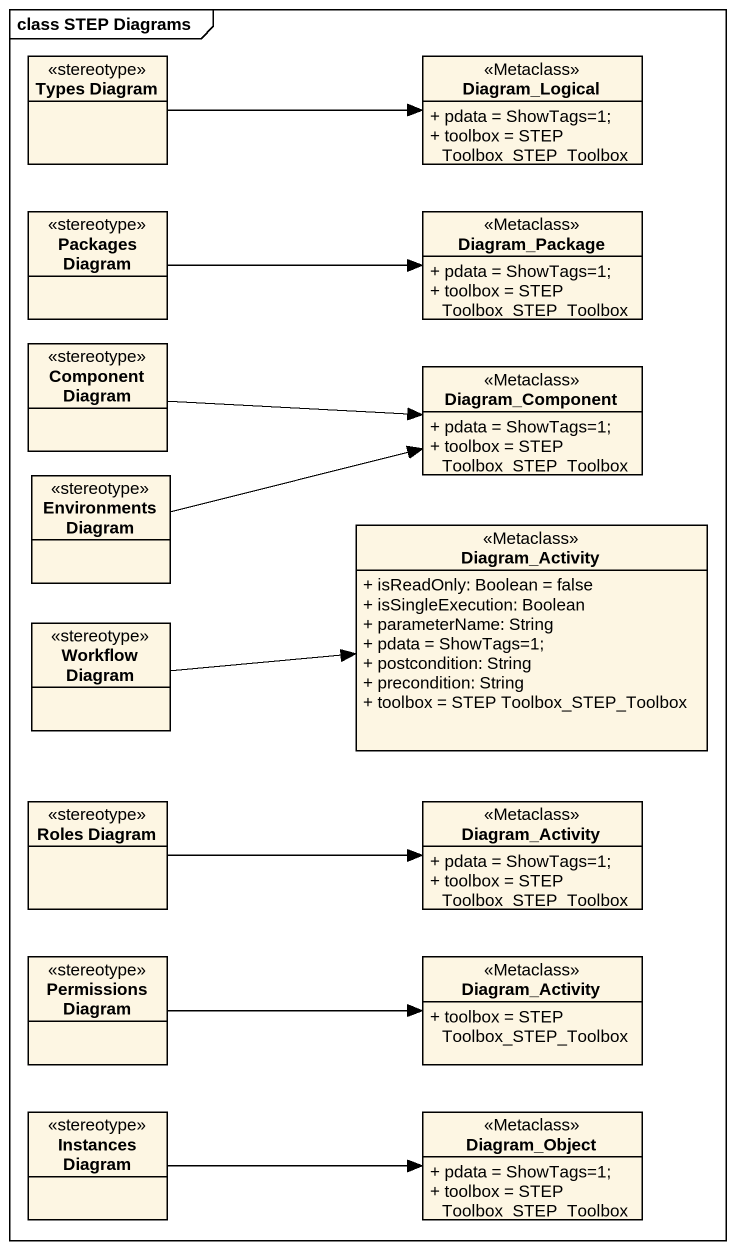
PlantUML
@startuml
mainframe class STEP Diagrams
hide circle
hide empty members
skinparam classAttributeIconSize 0
class "Types Diagram" as Types_Diagram <<stereotype>>
class Diagram_Logical <<Metaclass>> {
  + pdata = ShowTags=1;
  + toolbox = STEP Toolbox_STEP_Toolbox
}
class "Packages Diagram" as Packages_Diagram <<stereotype>>
class Diagram_Package <<Metaclass>> {
  + pdata = ShowTags=1;
  + toolbox = STEP Toolbox_STEP_Toolbox
}
class "Component Diagram" as Component_Diagram <<stereotype>>
class Diagram_Component <<Metaclass>> {
  + pdata = ShowTags=1;
  + toolbox = STEP Toolbox_STEP_Toolbox
}
class "Environments Diagram" as Environments_Diagram <<stereotype>>
class Diagram_Activity <<Metaclass>> {
  + isReadOnly: Boolean = false
  + isSingleExecution: Boolean
  + parameterName: String
  + pdata = ShowTags=1;
  + postcondition: String
  + precondition: String
  + toolbox = STEP Toolbox_STEP_Toolbox
}
class "Workflow Diagram" as Workflow_Diagram <<stereotype>>
class "Roles Diagram" as Roles_Diagram <<stereotype>>
class "Diagram_Activity" as Diagram_Activity_2 <<Metaclass>> {
  + pdata = ShowTags=1;
  + toolbox = STEP Toolbox_STEP_Toolbox
}
class "Permissions Diagram" as Permissions_Diagram <<stereotype>>
class "Diagram_Activity" as Diagram_Activity_3 <<Metaclass>> {
  + toolbox = STEP Toolbox_STEP_Toolbox
}
class "Instances Diagram" as Instances_Diagram <<stereotype>>
class Diagram_Object <<Metaclass>> {
  + pdata = ShowTags=1;
  + toolbox = STEP Toolbox_STEP_Toolbox
}
Types_Diagram -right-> Diagram_Logical
Packages_Diagram -right-> Diagram_Package
Component_Diagram -right-> Diagram_Component
Environments_Diagram -right-> Diagram_Component
Workflow_Diagram -right-> Diagram_Activity
Roles_Diagram -right-> Diagram_Activity_2
Permissions_Diagram -right-> Diagram_Activity_3
Instances_Diagram -right-> Diagram_Object
@enduml
